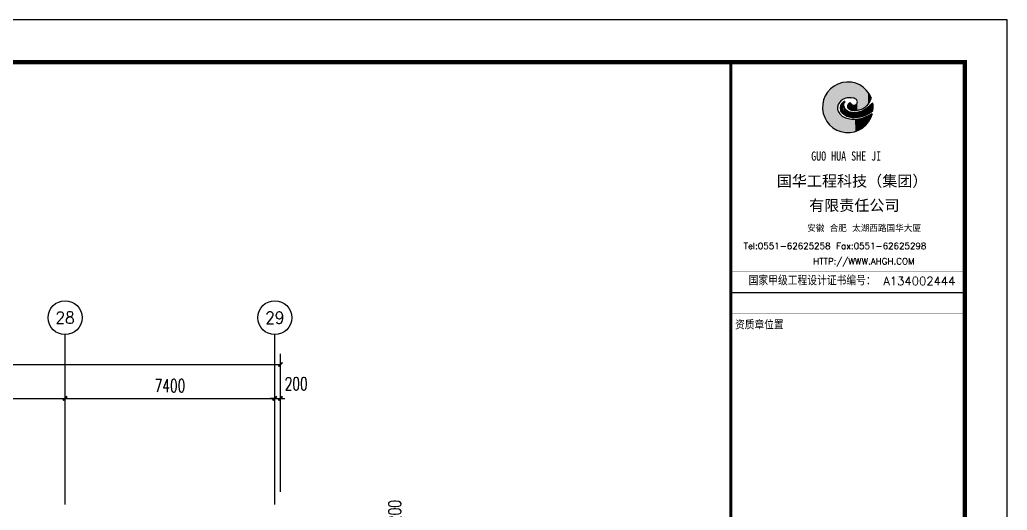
# Model space of a CAD drawing. Extents: x -409572 to -157272, y 600795 to 878326.
# Drawn here: x -192119 to -157272, y 768839 to 786159 of the extents above; entities that cross this region are included whole.
import ezdxf
from ezdxf.enums import TextEntityAlignment as Align

# ---------------------------------------------------------------- set-up
doc = ezdxf.new("R2010")
doc.units = 0
doc.header["$LTSCALE"] = 1000
doc.header["$MEASUREMENT"] = 0
doc.layers.get('0').update_dxf_attribs({"linetype": 'CONTINUOUS'})
doc.layers.get('DEFPOINTS').update_dxf_attribs({"linetype": 'CONTINUOUS'})
for name, color, linetype in [('AXIS', 3, 'CONTINUOUS'), ('AXIS_TEXT', 7, 'CONTINUOUS'), ('PP-PM-TK', 7, 'CONTINUOUS'), ('PUB_TEXT', 7, 'CONTINUOUS'), ('PUB_TITLE', 4, 'CONTINUOUS')]:
    doc.layers.add(name, color=color, linetype=linetype)
doc.styles.add('-黑体', font='simhei.ttf', dxfattribs={"width": 0.8})
doc.styles.add('_TCH_AXIS', font='COMPLEX', dxfattribs={"bigfont": 'GBCBIG'})
doc.styles.add('COMPLEX', font='COMPLEX')
doc.styles.add('DIM_FONT', font='SIMPLEX.shx', dxfattribs={"width": 0.7})
doc.styles.add('STYLE1', font='simhei.ttf', dxfattribs={"width": 0.8})
doc.styles.add('TQ', font='txt.shx', dxfattribs={"width": 0.8, "bigfont": 'hztxt.shx'})
doc.dimstyles.new('DIMN150', dxfattribs={"dimscale": 1.5, "dimtxt": 300, "dimasz": 100, "dimexe": 250, "dimexo": 300, "dimgap": 150, "dimtad": 1, "dimdec": 0, "dimzin": 0, "dimtxsty": 'DIM_FONT', "dimblk": 'ARCHTICK', "dimcen": 0.09, "dimclrt": 7, "dimazin": 3, "dimtfac": 1, "dimtdec": 0, "dimtix": 1, "dimtmove": 0, "dimatfit": 3, "dimtolj": 1, "dimtzin": 0})

# ---------------------------------------------------------------- blocks, each defined once
blk = doc.blocks.new('_ARCHTICK')
at = {"color": 0, "linetype": 'BYBLOCK', "const_width": 0.4}
blk.add_lwpolyline([(-0.5, -0.5), (0.5, 0.5)], dxfattribs=at)
blk = doc.blocks.new('*D74')
at = {"layer": 'AXIS', "color": 0}
for p, q in [((-181669, 766345), (-177994, 766345)), ((-178369, 766345), (-178369, 766495)), ((-178369, 766145), (-178369, 766345)), ((-181669, 766145), (-177994, 766145)), ((-178369, 766145), (-178369, 765995))]:
    blk.add_line(p, q, dxfattribs=at)
at = {"layer": 'DEFPOINTS', "color": 0}
for p in [(-182119, 766345), (-178369, 766345), (-182119, 766145)]:
    blk.add_point(p, dxfattribs=at)
at = {"layer": 'AXIS', "color": 0, "xscale": 150, "yscale": 150, "zscale": 150}
for p, rotation in [((-178369, 766345), 270), ((-178369, 766145), 90)]:
    blk.add_blockref('_ARCHTICK', p, dxfattribs=dict(at, rotation=rotation))
at = {"layer": 'AXIS', "color": 7, "insert": (-178886, 766900), "char_height": 450, "attachment_point": 5, "rotation": 90, "style": 'DIM_FONT'}
blk.add_mtext('\\A1;200', dxfattribs=at)
blk = doc.blocks.new('_AXISO')
blk.add_circle((0, 0), 0.5)
at = {"layer": 'AXIS_TEXT', "style": 'COMPLEX', "width": 1.041667}
blk.add_attdef('A', text='', height=0.56, dxfattribs=at).set_placement((-0.25, -0.28), (0.25, -0.28), align=Align.FIT)
blk = doc.blocks.new('*D86')
at = {"layer": 'AXIS', "color": 0}
for p, q in [((-390519, 767595), (-390519, 772470)), ((-182919, 767595), (-182919, 772470)), ((-390519, 772095), (-182919, 772095))]:
    blk.add_line(p, q, dxfattribs=at)
at = {"layer": 'DEFPOINTS', "color": 0}
for p in [(-182919, 772095), (-390519, 767145), (-182919, 767145)]:
    blk.add_point(p, dxfattribs=at)
at = {"layer": 'AXIS', "color": 0, "xscale": 150, "yscale": 150, "zscale": 150, "rotation": 180}
blk.add_blockref('_ARCHTICK', (-390519, 772095), dxfattribs=at)
at = {"layer": 'AXIS', "color": 0, "xscale": 150, "yscale": 150, "zscale": 150}
blk.add_blockref('_ARCHTICK', (-182919, 772095), dxfattribs=at)
at = {"layer": 'AXIS', "color": 7, "insert": (-286719, 772545), "char_height": 450, "attachment_point": 5, "style": 'DIM_FONT'}
blk.add_mtext('\\A1;207600', dxfattribs=at)
blk = doc.blocks.new('*D114')
at = {"layer": 'AXIS', "color": 0}
for p, q in [((-197919, 767595), (-197919, 771270)), ((-190519, 767595), (-190519, 771270)), ((-197919, 770895), (-190519, 770895))]:
    blk.add_line(p, q, dxfattribs=at)
at = {"layer": 'DEFPOINTS', "color": 0}
for p in [(-190519, 770895), (-197919, 767145), (-190519, 767145)]:
    blk.add_point(p, dxfattribs=at)
at = {"layer": 'AXIS', "color": 0, "xscale": 150, "yscale": 150, "zscale": 150, "rotation": 180}
blk.add_blockref('_ARCHTICK', (-197919, 770895), dxfattribs=at)
at = {"layer": 'AXIS', "color": 0, "xscale": 150, "yscale": 150, "zscale": 150}
blk.add_blockref('_ARCHTICK', (-190519, 770895), dxfattribs=at)
at = {"layer": 'AXIS', "color": 7, "insert": (-194219, 771345), "char_height": 450, "attachment_point": 5, "style": 'DIM_FONT'}
blk.add_mtext('\\A1;7400', dxfattribs=at)
blk = doc.blocks.new('*D115')
at = {"layer": 'AXIS', "color": 0}
for p, q in [((-190519, 767595), (-190519, 771270)), ((-183119, 767595), (-183119, 771270)), ((-190519, 770895), (-183119, 770895))]:
    blk.add_line(p, q, dxfattribs=at)
at = {"layer": 'DEFPOINTS', "color": 0}
for p in [(-183119, 770895), (-190519, 767145), (-183119, 767145)]:
    blk.add_point(p, dxfattribs=at)
at = {"layer": 'AXIS', "color": 0, "xscale": 150, "yscale": 150, "zscale": 150, "rotation": 180}
blk.add_blockref('_ARCHTICK', (-190519, 770895), dxfattribs=at)
at = {"layer": 'AXIS', "color": 0, "xscale": 150, "yscale": 150, "zscale": 150}
blk.add_blockref('_ARCHTICK', (-183119, 770895), dxfattribs=at)
at = {"layer": 'AXIS', "color": 7, "insert": (-186819, 771345), "char_height": 450, "attachment_point": 5, "style": 'DIM_FONT'}
blk.add_mtext('\\A1;7400', dxfattribs=at)
blk = doc.blocks.new('*D116')
at = {"layer": 'AXIS', "color": 0}
for p, q in [((-183119, 767595), (-183119, 771270)), ((-182919, 767595), (-182919, 771270)), ((-183119, 770895), (-183269, 770895)), ((-183119, 770895), (-182919, 770895)), ((-182919, 770895), (-182769, 770895))]:
    blk.add_line(p, q, dxfattribs=at)
at = {"layer": 'DEFPOINTS', "color": 0}
for p in [(-182919, 770895), (-183119, 767145), (-182919, 767145)]:
    blk.add_point(p, dxfattribs=at)
at = {"layer": 'AXIS', "color": 0, "xscale": 150, "yscale": 150, "zscale": 150}
blk.add_blockref('_ARCHTICK', (-183119, 770895), dxfattribs=at)
at = {"layer": 'AXIS', "color": 0, "xscale": 150, "yscale": 150, "zscale": 150, "rotation": 180}
blk.add_blockref('_ARCHTICK', (-182919, 770895), dxfattribs=at)
at = {"layer": 'AXIS', "color": 7, "insert": (-182364, 771413), "char_height": 450, "attachment_point": 5, "style": 'DIM_FONT'}
blk.add_mtext('\\A1;200', dxfattribs=at)
blk = doc.blocks.new('*U24')
at = {"layer": 'PP-PM-TK', "color": 1}
for points in [[(-504, 535), (-434, -593), (-434, 589)], [(-434, 589), (-390, -619), (-390, 622)], [(-434, -593), (-434, 589), (-390, -619)], [(-390, 622), (-310, -666), (-310, 662)], [(-390, -619), (-390, 622), (-310, -666)], [(-310, 662), (-302, -669), (-302, 667)], [(-310, -666), (-310, 662), (-302, -669)], [(-302, 667), (-300, 1), (-300, 667)], [(-300, 667), (-299, 9), (-299, 668)], [(-299, 668), (-289, 51), (-289, 673)], [(-289, 673), (-287, 62), (-287, 674)], [(-287, 674), (-274, 89), (-274, 680)], [(-274, 680), (-262, 115), (-262, 686)], [(-262, 686), (-255, 126), (-255, 688)], [(-262, 686), (-262, 115), (-262, 686)], [(-255, 688), (-231, 157), (-231, 695)], [(-231, 695), (-227, 163), (-227, 696)], [(-227, 696), (-222, 168), (-222, 697)], [(-222, 697), (-221, 168), (-221, 697)], [(-221, 697), (-215, 174), (-215, 699)], [(-215, 699), (-211, 177), (-211, 700)], [(-211, 700), (-202, 186), (-202, 703)], [(-202, 703), (-199, 188), (-199, 704)], [(-199, 704), (-185, 201), (-185, 708)], [(-185, 708), (-183, 203), (-183, 708)], [(-183, 708), (-179, 206), (-179, 709)], [(-179, 709), (-176, 208), (-176, 710)], [(-176, 710), (-175, 208), (-175, 710)], [(-175, 710), (-163, 216), (-163, 714)], [(-163, 714), (-142, 228), (-142, 719)], [(-142, 719), (-124, 239), (-124, 724)], [(-124, 724), (-123, 240), (-123, 724)], [(-123, 724), (-122, 240), (-122, 724)], [(-122, 724), (-114, 243), (-114, 725)], [(-114, 725), (-112, 244), (-112, 725)], [(-112, 725), (-112, 244), (-112, 725)], [(-112, 725), (-111, 244), (-111, 725)], [(-111, 725), (-110, 245), (-110, 725)], [(-110, 725), (-105, 247), (-105, 725)], [(-105, 725), (-102, 248), (-102, 726)], [(-102, 726), (-101, 249), (-101, 726)], [(-101, 726), (-95, 251), (-95, 726)], [(-95, 726), (-89, 254), (-89, 727)], [(-89, 727), (-85, 255), (-85, 727)], [(-85, 727), (-83, 256), (-83, 727)], [(-83, 727), (-79, 257), (-79, 727)], [(-79, 727), (-59, 265), (-59, 729)], [(-59, 729), (-54, 267), (-54, 729)], [(-54, 729), (-45, 270), (-45, 730)], [(-45, 730), (-34, 272), (-34, 731)], [(-34, 731), (-28, 273), (-28, 731)], [(-28, 731), (-19, 276), (-19, 732)], [(-19, 732), (-12, 276), (-12, 732)], [(-12, 732), (-10, 277), (-10, 732)], [(-10, 732), (-10, 277), (-10, 732)], [(-10, 732), (-9, 277), (-9, 732)], [(-9, 732), (-4, 277), (-4, 733)], [(-4, 733), (-3, 277), (-3, 733)], [(-3, 733), (2, 278), (2, 733)], [(2, 733), (7, 279), (7, 734)], [(7, 734), (16, 280), (16, 734)], [(16, 280), (16, 734), (18, 279)], [(16, 734), (18, 279), (18, 734)], [(18, 279), (18, 734), (21, 279)], [(21, 279), (21, 734), (28, 279)], [(28, 279), (28, 733), (30, 279)], [(30, 279), (30, 733), (40, 278)], [(40, 278), (40, 732), (44, 278)], [(44, 278), (44, 731), (58, 277)], [(58, 277), (58, 730), (69, 276)], [(69, 276), (69, 728), (70, 276)], [(70, 276), (70, 728), (84, 275)], [(84, 275), (84, 726), (85, 275)], [(85, 275), (85, 726), (108, 274)], [(108, 274), (108, 723), (108, 274)], [(108, 274), (108, 723), (108, 274)], [(108, 274), (108, 723), (109, 274)], [(109, 274), (109, 723), (112, 273)], [(112, 273), (112, 723), (135, 270)], [(135, 270), (135, 720), (147, 269)], [(147, 269), (147, 719), (152, 268)], [(152, 268), (152, 718), (152, 268)], [(152, 268), (152, 718), (159, 268)], [(159, 268), (159, 717), (160, 267)], [(160, 267), (160, 717), (164, 267)], [(164, 267), (164, 716), (171, 265)], [(171, 265), (171, 713), (179, 263)], [(179, 263), (179, 711), (185, 262)], [(185, 262), (185, 709), (191, 261)], [(191, 261), (191, 707), (207, 254)], [(207, 254), (207, 702), (209, 253)], [(209, 253), (209, 701), (217, 250)], [(217, 250), (217, 698), (225, 244)], [(225, 244), (225, 696), (243, 230)], [(243, 230), (243, 690), (246, 228)], [(246, 228), (246, 689), (248, 227)], [(248, 227), (248, 688), (249, 226)], [(249, 226), (249, 688), (255, 216)], [(255, 216), (255, 686), (266, 199)], [(266, 199), (266, 682), (270, 192)], [(270, 192), (270, 681), (276, 155)], [(-689, 245), (-669, -296), (-669, 303)], [(-669, 303), (-627, -384), (-627, 377)], [(-669, -296), (-669, 303), (-627, -384)], [(-627, 377), (-598, -422), (-598, 427)], [(-627, -384), (-627, 377), (-598, -422)], [(-598, 427), (-540, -498), (-540, 493)], [(-598, -422), (-598, 427), (-540, -498)], [(-540, 493), (-504, -531), (-504, 535)], [(-540, -498), (-540, 493), (-504, -531)], [(-504, -531), (-504, 535), (-434, -593)], [(-734, 26), (-725, -117), (-725, 92)], [(-725, 92), (-715, -155), (-715, 168)], [(-725, -117), (-725, 92), (-715, -155)], [(-715, 168), (-689, -255), (-689, 245)], [(-715, -155), (-715, 168), (-689, -255)], [(-689, -255), (-689, 245), (-669, -296)], [(-222, 3), (-221, -43), (-221, 4)], [(-221, 4), (-215, -82), (-215, 32)], [(-221, -43), (-221, 4), (-215, -82)], [(-215, 32), (-211, -92), (-211, 48)], [(-215, -82), (-215, 32), (-211, -92)], [(-211, 48), (-202, -118), (-202, 68)], [(-211, -92), (-211, 48), (-202, -118)], [(-202, 68), (-199, -122), (-199, 73)], [(-202, -118), (-202, 68), (-199, -122)], [(-199, 73), (-185, -143), (-185, 93)], [(-199, -122), (-199, 73), (-185, -143)], [(-185, 93), (-183, -145), (-183, 96)], [(-185, -143), (-185, 93), (-183, -145)], [(-183, 96), (-179, -149), (-179, 100)], [(-183, -145), (-183, 96), (-179, -149)], [(-179, 100), (-176, -152), (-176, 103)], [(-179, -149), (-179, 100), (-176, -152)], [(-176, 103), (-175, -153), (-175, 104)], [(-176, -152), (-176, 103), (-175, -153)], [(-175, 104), (-163, -165), (-163, 116)], [(-175, -153), (-175, 104), (-163, -165)], [(-163, 116), (-142, -181), (-142, 137)], [(-163, -165), (-163, 116), (-142, -181)], [(-142, 137), (-124, -195), (-124, 151)], [(-142, -181), (-142, 137), (-124, -195)], [(-124, 151), (-123, -196), (-123, 152)], [(-124, -195), (-124, 151), (-123, -196)], [(-123, 152), (-122, -196), (-122, 153)], [(-123, -196), (-123, 152), (-122, -196)], [(-122, 153), (-114, -202), (-114, 157)], [(-122, -196), (-122, 153), (-114, -202)], [(-114, 157), (-112, 107), (-112, 158)], [(-114, -202), (-114, 87), (-112, -204)], [(-112, 158), (-111, 117), (-111, 159)], [(-112, 158), (-112, 108), (-112, 158)], [(-112, -204), (-112, 45), (-112, -204)], [(-112, -204), (-112, 42), (-111, -204)], [(-111, 159), (-110, 119), (-110, 159)], [(-111, -204), (-111, 38), (-110, -205)], [(-110, 159), (-105, 131), (-105, 162)], [(-110, -205), (-110, 34), (-105, -208)], [(-105, 162), (-102, 135), (-102, 164)], [(-105, -208), (-105, 12), (-102, -210)], [(-102, 164), (-101, 137), (-101, 165)], [(-101, 165), (-95, 145), (-95, 166)], [(-95, 166), (-89, 151), (-89, 167)], [(-12, 25), (-10, 11), (-10, 47)], [(-10, 47), (-9, 4), (-9, 50)], [(-10, 11), (-10, 47), (-10, 10)], [(-10, 47), (-10, 10), (-10, 47)], [(-10, 10), (-10, 47), (-9, 4)], [(-9, 50), (-4, -7), (-4, 68)], [(-9, 4), (-9, 50), (-4, -7)], [(-4, 68), (-3, -8), (-3, 69)], [(-4, -7), (-4, 68), (-3, -8)], [(-3, 69), (2, -19), (2, 80)], [(-3, -8), (-3, 69), (2, -19)], [(2, 80), (7, -24), (7, 87)], [(2, -19), (2, 80), (7, -24)], [(7, 87), (16, -35), (16, 98)], [(7, -24), (7, 87), (16, -35)], [(16, 98), (18, -37), (18, 100)], [(16, -35), (16, 98), (18, -37)], [(18, 100), (21, -39), (21, 103)], [(18, -37), (18, 100), (21, -39)], [(21, 103), (28, -45), (28, 111)], [(21, -39), (21, 103), (28, -45)], [(28, 111), (30, -46), (30, 113)], [(28, -45), (28, 111), (30, -46)], [(30, 113), (40, -53), (40, 121)], [(30, -46), (30, 113), (40, -53)], [(40, 121), (44, -56), (44, 124)], [(40, -53), (40, 121), (44, -56)], [(44, 124), (58, -63), (58, 135)], [(44, -56), (44, 124), (58, -63)], [(58, -63), (58, 135), (69, -69)], [(69, -69), (69, 126), (70, -69)], [(70, -69), (70, 125), (84, -74)], [(84, -74), (84, 113), (85, -74)], [(85, -74), (85, 112), (108, -81)], [(108, -81), (108, 88), (108, -82)], [(108, -82), (108, 87), (108, -82)], [(108, -82), (108, 87), (109, -82)], [(109, -82), (109, 87), (112, -82)], [(112, -82), (112, 84), (135, -86)], [(135, -86), (135, 66), (147, -88)], [(147, -88), (147, 62), (152, -88)], [(152, -88), (152, 60), (152, -89)], [(152, -89), (152, 60), (159, -89)], [(159, -89), (159, 59), (160, -89)], [(160, -89), (160, 59), (164, -89)], [(164, -89), (164, 59), (171, -89)], [(171, 58), (179, -90), (179, 60)], [(171, -89), (171, 58), (179, -90)], [(179, 60), (185, -90), (185, 61)], [(179, -90), (179, 60), (185, -90)], [(185, 61), (191, -90), (191, 62)], [(191, 62), (207, -89), (207, 65)], [(207, 65), (209, -89), (209, 66)], [(209, 66), (217, -89), (217, 70)], [(217, 70), (225, -89), (225, 75)], [(225, 75), (243, -87), (243, 86)], [(243, 86), (246, -86), (246, 91)], [(246, 91), (248, -86), (248, 93)], [(248, 93), (249, -86), (249, 94)], [(249, 94), (255, -86), (255, 102)], [(255, 102), (266, -84), (266, 117)], [(266, 117), (270, -84), (270, 133)], [(270, 133), (276, -83), (276, 155)], [(569, -14), (588, -190), (588, 2)], [(588, 2), (593, -187), (593, 6)], [(593, 6), (610, -177), (610, 20)], [(610, 20), (616, -173), (616, 25)], [(616, 25), (618, -171), (618, 27)], [(618, 27), (637, -159), (637, 43)], [(637, 43), (643, -155), (643, 48)], [(643, 48), (653, -148), (653, 57)], [(653, 57), (662, -142), (662, 66)], [(662, 66), (664, -140), (664, 68)], [(664, 68), (683, -126), (683, 86)], [(683, 86), (711, -105), (711, 112)], [(711, 112), (724, -95), (724, 124)], [(-302, -669), (-302, -30), (-300, -669)], [(-300, -669), (-300, -43), (-299, -670)], [(-299, -670), (-299, -61), (-289, -673)], [(-289, -673), (-289, -97), (-287, -674)], [(-287, -674), (-287, -102), (-274, -679)], [(-274, -679), (-274, -130), (-262, -683)], [(-262, -683), (-262, -150), (-262, -683)], [(-262, -683), (-262, -150), (-255, -686)], [(-255, -686), (-255, -162), (-231, -694)], [(-231, -694), (-231, -192), (-227, -695)], [(-227, -695), (-227, -195), (-222, -697)], [(-222, -697), (-222, -201), (-221, -697)], [(-221, -697), (-221, -201), (-215, -699)], [(-215, -699), (-215, -207), (-211, -701)], [(-211, -701), (-211, -210), (-202, -704)], [(-202, -704), (-202, -219), (-199, -705)], [(-199, -705), (-199, -222), (-185, -710)], [(-185, -710), (-185, -235), (-183, -711)], [(-183, -711), (-183, -237), (-179, -712)], [(-179, -712), (-179, -241), (-176, -713)], [(-176, -713), (-176, -244), (-175, -713)], [(-175, -713), (-175, -244), (-163, -715)], [(-163, -715), (-163, -252), (-142, -718)], [(-142, -718), (-142, -265), (-124, -721)], [(-124, -721), (-124, -276), (-123, -721)], [(-123, -721), (-123, -277), (-122, -721)], [(-122, -721), (-122, -277), (-114, -722)], [(-114, -722), (-114, -282), (-112, -723)], [(-112, -723), (-112, -284), (-112, -723)], [(-112, -723), (-112, -284), (-111, -723)], [(-111, -723), (-111, -284), (-110, -723)], [(-110, -723), (-110, -285), (-105, -724)], [(-102, -210), (-102, -2), (-101, -212)], [(-101, -212), (-101, -5), (-95, -215)], [(-95, -215), (-95, -17), (-89, -219)], [(-89, -219), (-89, -28), (-85, -222)], [(-85, -222), (-85, -35), (-83, -223)], [(-83, -223), (-83, -39), (-79, -226)], [(-79, -226), (-79, -46), (-59, -239)], [(-59, -239), (-59, -68), (-54, -241)], [(-54, -241), (-54, -73), (-45, -246)], [(-45, -246), (-45, -83), (-34, -252)], [(-34, -252), (-34, -91), (-28, -254)], [(-28, -254), (-28, -95), (-19, -259)], [(-19, -259), (-19, -101), (-12, -263)], [(-12, -263), (-12, -106), (-10, -264)], [(-10, -264), (-10, -108), (-10, -264)], [(-10, -264), (-10, -108), (-9, -264)], [(-9, -264), (-9, -108), (-4, -267)], [(-4, -267), (-4, -111), (-3, -267)], [(-3, -267), (-3, -111), (2, -269)], [(2, -269), (2, -114), (7, -270)], [(7, -270), (7, -116), (16, -273)], [(16, -273), (16, -121), (18, -274)], [(18, -274), (18, -122), (21, -274)], [(21, -274), (21, -123), (28, -277)], [(28, -277), (28, -127), (30, -277)], [(30, -277), (30, -128), (40, -280)], [(40, -280), (40, -131), (44, -281)], [(44, -281), (44, -133), (58, -283)], [(58, -283), (58, -137), (69, -285)], [(69, -285), (69, -141), (70, -285)], [(70, -285), (70, -141), (84, -288)], [(84, -288), (84, -144), (85, -288)], [(85, -288), (85, -144), (108, -289)], [(108, -289), (108, -149), (108, -289)], [(108, -289), (108, -149), (108, -289)], [(108, -289), (108, -149), (109, -289)], [(109, -289), (109, -150), (112, -289)], [(112, -289), (112, -150), (135, -291)], [(135, -291), (135, -153), (147, -291)], [(147, -291), (147, -154), (152, -291)], [(152, -291), (152, -155), (152, -291)], [(152, -291), (152, -155), (159, -292)], [(159, -292), (159, -155), (160, -292)], [(160, -292), (160, -156), (164, -292)], [(164, -292), (164, -156), (171, -292)], [(171, -292), (171, -156), (179, -293)], [(207, -156), (209, -291), (209, -156)], [(209, -156), (217, -291), (217, -155)], [(217, -155), (225, -290), (225, -155)], [(225, -155), (243, -289), (243, -153)], [(243, -153), (246, -289), (246, -153)], [(246, -153), (248, -289), (248, -153)], [(248, -153), (249, -289), (249, -153)], [(249, -153), (255, -289), (255, -152)], [(255, -152), (266, -288), (266, -150)], [(266, -150), (270, -288), (270, -150)], [(270, -150), (276, -288), (276, -149)], [(276, -149), (283, -287), (283, -147)], [(283, -147), (296, -287), (296, -145)], [(296, -145), (302, -286), (302, -144)], [(302, -144), (307, -286), (307, -143)], [(307, -143), (311, -285), (311, -142)], [(311, -142), (341, -281), (341, -133)], [(341, -133), (369, -276), (369, -125)], [(369, -125), (375, -275), (375, -123)], [(375, -123), (377, -275), (377, -123)], [(377, -123), (383, -273), (383, -121)], [(383, -121), (397, -269), (397, -115)], [(397, -115), (421, -264), (421, -104)], [(421, -104), (431, -261), (431, -100)], [(431, -100), (444, -256), (444, -94)], [(444, -94), (450, -254), (450, -91)], [(450, -91), (460, -250), (460, -87)], [(460, -87), (483, -242), (483, -74)], [(483, -74), (492, -239), (492, -68)], [(483, -288), (492, -546), (492, -285)], [(492, -68), (509, -231), (509, -58)], [(492, -68), (492, -239), (492, -68)], [(492, -284), (509, -527), (509, -278)], [(492, -285), (492, -545), (492, -284)], [(509, -58), (512, -229), (512, -56)], [(509, -278), (512, -524), (512, -277)], [(512, -56), (513, -229), (513, -55)], [(512, -277), (513, -522), (513, -276)], [(513, -55), (530, -221), (530, -43)], [(513, -276), (530, -504), (530, -269)], [(530, -43), (542, -215), (542, -35)], [(530, -269), (542, -491), (542, -263)], [(542, -35), (552, -210), (552, -28)], [(542, -263), (552, -480), (552, -258)], [(552, -28), (555, -209), (555, -25)], [(552, -258), (555, -476), (555, -257)], [(555, -25), (569, -201), (569, -14)], [(555, -257), (569, -461), (569, -251)], [(569, -251), (588, -440), (588, -242)], [(588, -242), (593, -432), (593, -239)], [(593, -239), (610, -405), (610, -232)], [(610, -232), (616, -395), (616, -229)], [(616, -229), (618, -391), (618, -228)], [(618, -228), (637, -360), (637, -219)], [(637, -219), (643, -350), (643, -217)], [(643, -217), (653, -334), (653, -212)], [(653, -212), (662, -318), (662, -207)], [(662, -207), (664, -312), (664, -206)], [(664, -206), (683, -260), (683, -197)], [(683, -260), (683, -197), (711, -183)], [(-105, -724), (-105, -287), (-102, -724)], [(-102, -724), (-102, -288), (-101, -724)], [(-101, -724), (-101, -289), (-95, -725)], [(-95, -725), (-95, -291), (-89, -726)], [(-89, -726), (-89, -294), (-85, -727)], [(-85, -727), (-85, -295), (-83, -727)], [(-83, -727), (-83, -296), (-79, -727)], [(-79, -727), (-79, -298), (-59, -730)], [(-59, -730), (-59, -306), (-54, -731)], [(-54, -731), (-54, -308), (-45, -732)], [(-45, -732), (-45, -312), (-34, -734)], [(152, -344), (152, -716), (152, -344)], [(152, -344), (159, -714), (159, -344)], [(159, -344), (160, -714), (160, -344)], [(160, -344), (164, -713), (164, -344)], [(164, -344), (171, -711), (171, -344)], [(171, -344), (179, -709), (179, -343)], [(179, -343), (185, -707), (185, -343)], [(185, -343), (191, -706), (191, -343)], [(191, -343), (207, -702), (207, -342)], [(207, -342), (209, -701), (209, -342)], [(209, -342), (217, -699), (217, -342)], [(217, -342), (225, -697), (225, -341)], [(225, -341), (243, -693), (243, -340)], [(243, -340), (246, -692), (246, -340)], [(246, -340), (248, -692), (248, -340)], [(248, -340), (249, -691), (249, -340)], [(249, -340), (255, -688), (255, -339)], [(255, -339), (266, -683), (266, -338)], [(266, -338), (270, -681), (270, -338)], [(270, -338), (276, -678), (276, -337)], [(276, -337), (283, -675), (283, -337)], [(283, -337), (296, -669), (296, -335)], [(296, -335), (302, -666), (302, -335)], [(302, -335), (307, -664), (307, -334)], [(307, -334), (311, -662), (311, -334)], [(311, -334), (341, -648), (341, -328)], [(341, -328), (369, -634), (369, -323)], [(369, -323), (375, -631), (375, -322)], [(375, -322), (377, -631), (377, -322)], [(377, -322), (383, -626), (383, -320)], [(383, -320), (397, -616), (397, -316)], [(397, -316), (421, -598), (421, -309)], [(421, -309), (431, -591), (431, -307)], [(431, -307), (444, -581), (444, -303)], [(444, -303), (450, -576), (450, -300)], [(450, -300), (460, -569), (460, -297)], [(460, -297), (483, -552), (483, -288)]]:
    blk.add_solid(points, dxfattribs=at)
at = {"layer": 'PP-PM-TK', "color": 1, "extrusion": (0, 0, -1)}
for points in [[(302, -30), (302, 667), (300, 1)], [(300, 1), (300, 667), (299, 9)], [(299, 9), (299, 668), (289, 51)], [(289, 51), (289, 673), (287, 62)], [(287, 62), (287, 674), (274, 89)], [(274, 89), (274, 680), (262, 115)], [(262, 115), (262, 686), (262, 115)], [(262, 115), (262, 686), (255, 126)], [(255, 126), (255, 688), (231, 157)], [(231, 157), (231, 695), (227, 163)], [(227, 163), (227, 696), (222, 168)], [(222, 168), (222, 697), (221, 168)], [(221, 168), (221, 697), (215, 174)], [(215, 174), (215, 699), (211, 177)], [(211, 177), (211, 700), (202, 186)], [(202, 186), (202, 703), (199, 188)], [(199, 188), (199, 704), (185, 201)], [(185, 201), (185, 708), (183, 203)], [(183, 203), (183, 708), (179, 206)], [(179, 206), (179, 709), (176, 208)], [(176, 208), (176, 710), (175, 208)], [(175, 208), (175, 710), (163, 216)], [(163, 216), (163, 714), (142, 228)], [(142, 228), (142, 719), (124, 239)], [(124, 239), (124, 724), (123, 240)], [(123, 240), (123, 724), (122, 240)], [(122, 240), (122, 724), (114, 243)], [(114, 243), (114, 725), (112, 244)], [(112, 244), (112, 725), (112, 244)], [(112, 244), (112, 725), (111, 244)], [(111, 244), (111, 725), (110, 245)], [(110, 245), (110, 725), (105, 247)], [(105, 247), (105, 725), (102, 248)], [(102, 248), (102, 726), (101, 249)], [(101, 249), (101, 726), (95, 251)], [(95, 251), (95, 726), (89, 254)], [(89, 254), (89, 727), (85, 255)], [(85, 255), (85, 727), (83, 256)], [(83, 256), (83, 727), (79, 257)], [(79, 257), (79, 727), (59, 265)], [(59, 265), (59, 729), (54, 267)], [(54, 267), (54, 729), (45, 270)], [(45, 270), (45, 730), (34, 272)], [(34, 272), (34, 731), (28, 273)], [(28, 273), (28, 731), (19, 276)], [(19, 276), (19, 732), (12, 276)], [(12, 276), (12, 732), (10, 277)], [(10, 277), (10, 732), (10, 277)], [(10, 277), (10, 732), (9, 277)], [(9, 277), (9, 732), (4, 277)], [(4, 277), (4, 733), (3, 277)], [(3, 277), (3, 733), (-2, 278)], [(-2, 278), (-2, 733), (-7, 279)], [(-7, 279), (-7, 734), (-16, 280)], [(-18, 734), (-21, 279), (-21, 734)], [(-21, 734), (-28, 279), (-28, 733)], [(-28, 733), (-30, 279), (-30, 733)], [(-30, 733), (-40, 278), (-40, 732)], [(-40, 732), (-44, 278), (-44, 731)], [(-44, 731), (-58, 277), (-58, 730)], [(-58, 730), (-69, 276), (-69, 728)], [(-69, 728), (-70, 276), (-70, 728)], [(-70, 728), (-84, 275), (-84, 726)], [(-84, 726), (-85, 275), (-85, 726)], [(-85, 726), (-108, 274), (-108, 723)], [(-108, 723), (-108, 274), (-108, 723)], [(-108, 723), (-108, 274), (-108, 723)], [(-108, 723), (-109, 274), (-109, 723)], [(-109, 723), (-112, 273), (-112, 723)], [(-112, 723), (-135, 270), (-135, 720)], [(-135, 720), (-147, 269), (-147, 719)], [(-147, 719), (-152, 268), (-152, 718)], [(-152, 718), (-152, 268), (-152, 718)], [(-152, 718), (-159, 268), (-159, 717)], [(-159, 717), (-160, 267), (-160, 717)], [(-160, 717), (-164, 267), (-164, 716)], [(-164, 716), (-171, 265), (-171, 713)], [(-171, 713), (-179, 263), (-179, 711)], [(-179, 711), (-185, 262), (-185, 709)], [(-185, 709), (-191, 261), (-191, 707)], [(-191, 707), (-207, 254), (-207, 702)], [(-207, 702), (-209, 253), (-209, 701)], [(-209, 701), (-217, 250), (-217, 698)], [(-217, 698), (-225, 244), (-225, 696)], [(-225, 696), (-243, 230), (-243, 690)], [(-243, 690), (-246, 228), (-246, 689)], [(-246, 689), (-248, 227), (-248, 688)], [(-248, 688), (-249, 226), (-249, 688)], [(-249, 688), (-255, 216), (-255, 686)], [(-255, 686), (-266, 199), (-266, 682)], [(-266, 682), (-270, 192), (-270, 681)], [(-270, 681), (-276, 155), (-276, 679)], [(-276, -83), (-276, 679), (-283, -83)], [(-276, 679), (-283, -83), (-283, 677)], [(-283, -83), (-283, 677), (-296, -80)], [(-283, 677), (-296, -80), (-296, 672)], [(-296, -80), (-296, 672), (-302, -79)], [(-296, 672), (-302, -79), (-302, 669)], [(-302, -79), (-302, 669), (-307, -78)], [(-302, 669), (-307, -78), (-307, 666)], [(-307, -78), (-307, 666), (-311, -77)], [(-307, 666), (-311, -77), (-311, 664)], [(-311, -77), (-311, 664), (-341, -71)], [(-311, 664), (-341, -71), (-341, 647)], [(-341, -71), (-341, 647), (-369, -62)], [(-341, 647), (-369, -62), (-369, 631)], [(-369, -62), (-369, 631), (-375, -61)], [(-369, 631), (-375, -61), (-375, 628)], [(-375, -61), (-375, 628), (-377, -60)], [(-375, 628), (-377, -60), (-377, 627)], [(-377, -60), (-377, 627), (-383, -58)], [(-377, 627), (-383, -58), (-383, 623)], [(-383, -58), (-383, 623), (-397, -54)], [(-383, 623), (-397, -54), (-397, 616)], [(-397, -54), (-397, 616), (-421, -43)], [(-397, 616), (-421, -43), (-421, 602)], [(-421, -43), (-421, 602), (-431, -38)], [(-421, 602), (-431, -38), (-431, 594)], [(-431, -38), (-431, 594), (-444, -32)], [(-431, 594), (-444, -32), (-444, 582)], [(-444, -32), (-444, 582), (-450, -29)], [(-444, 582), (-450, -29), (-450, 577)], [(-450, -29), (-450, 577), (-460, -23)], [(-450, 577), (-460, -23), (-460, 568)], [(-460, -23), (-460, 568), (-483, -10)], [(-460, 568), (-483, -10), (-483, 549)], [(-483, -10), (-483, 549), (-492, -3)], [(-483, 549), (-492, -3), (-492, 541)], [(-492, -3), (-492, 541), (-492, -3)], [(-492, 541), (-492, -3), (-492, 541)], [(-492, -3), (-492, 541), (-509, 10)], [(-492, 541), (-509, 10), (-509, 527)], [(-509, 10), (-509, 527), (-512, 12)], [(-509, 527), (-512, 12), (-512, 524)], [(-512, 12), (-512, 524), (-513, 13)], [(-512, 524), (-513, 13), (-513, 523)], [(-513, 13), (-513, 523), (-530, 27)], [(-513, 523), (-530, 27), (-530, 509)], [(-530, 27), (-530, 509), (-542, 38)], [(-530, 509), (-542, 38), (-542, 493)], [(-542, 38), (-542, 493), (-552, 48)], [(-542, 493), (-552, 48), (-552, 481)], [(-552, 48), (-552, 481), (-555, 52)], [(-552, 481), (-555, 52), (-555, 476)], [(-555, 52), (-555, 476), (-569, 65)], [(-555, 476), (-569, 65), (-569, 460)], [(-569, 65), (-569, 460), (-588, 89)], [(-569, 460), (-588, 89), (-588, 435)], [(-588, 89), (-588, 435), (-593, 95)], [(-588, 435), (-593, 95), (-593, 429)], [(-593, 95), (-593, 429), (-610, 118)], [(-593, 429), (-610, 118), (-610, 408)], [(-610, 118), (-610, 408), (-616, 126)], [(-610, 408), (-616, 126), (-616, 400)], [(-616, 126), (-616, 400), (-618, 131)], [(-616, 400), (-618, 131), (-618, 397)], [(-618, 131), (-618, 397), (-637, 164)], [(-618, 397), (-637, 164), (-637, 361)], [(-637, 164), (-637, 361), (-643, 175)], [(-637, 361), (-643, 175), (-643, 349)], [(-643, 175), (-643, 349), (-653, 192)], [(-643, 349), (-653, 192), (-653, 330)], [(-653, 192), (-653, 330), (-662, 217)], [(-653, 330), (-662, 217), (-662, 311)], [(-662, 217), (-662, 311), (-664, 222)], [(-662, 311), (-664, 222), (-664, 307)], [(-664, 222), (-664, 307), (-683, 270)], [(114, 87), (114, 157), (112, 107)], [(114, 87), (112, -204), (112, 45)], [(112, 107), (112, 158), (112, 108)], [(112, 108), (112, 158), (111, 117)], [(112, 45), (112, -204), (112, 42)], [(112, 42), (111, -204), (111, 38)], [(111, 117), (111, 159), (110, 119)], [(111, 38), (110, -205), (110, 34)], [(110, 119), (110, 159), (105, 131)], [(110, 34), (105, -208), (105, 12)], [(105, 131), (105, 162), (102, 135)], [(105, 12), (102, -210), (102, -2)], [(102, 135), (102, 164), (101, 137)], [(101, 137), (101, 165), (95, 145)], [(95, 145), (95, 166), (89, 151)], [(89, 151), (89, 167), (85, 154)], [(89, 167), (85, 154), (85, 164)], [(85, 154), (85, 164), (83, 163)], [(-58, 135), (-69, -69), (-69, 126)], [(-69, 126), (-70, -69), (-70, 125)], [(-70, 125), (-84, -74), (-84, 113)], [(-84, 113), (-85, -74), (-85, 112)], [(-85, 112), (-108, -81), (-108, 88)], [(-108, 88), (-108, -82), (-108, 87)], [(-108, 87), (-108, -82), (-108, 87)], [(-108, 87), (-109, -82), (-109, 87)], [(-109, 87), (-112, -82), (-112, 84)], [(-112, 84), (-135, -86), (-135, 66)], [(-135, 66), (-147, -88), (-147, 62)], [(-147, 62), (-152, -88), (-152, 60)], [(-152, 60), (-152, -89), (-152, 60)], [(-152, 60), (-159, -89), (-159, 59)], [(-159, 59), (-160, -89), (-160, 59)], [(-160, 59), (-164, -89), (-164, 59)], [(-164, 59), (-171, -89), (-171, 58)], [(-185, -90), (-185, 61), (-191, -90)], [(-191, -90), (-191, 62), (-207, -89)], [(-207, -89), (-207, 65), (-209, -89)], [(-209, -89), (-209, 66), (-217, -89)], [(-217, -89), (-217, 70), (-225, -89)], [(-225, -89), (-225, 75), (-243, -87)], [(-243, -87), (-243, 86), (-246, -86)], [(-246, -86), (-246, 91), (-248, -86)], [(-248, -86), (-248, 93), (-249, -86)], [(-249, -86), (-249, 94), (-255, -86)], [(-255, -86), (-255, 102), (-266, -84)], [(-266, -84), (-266, 117), (-270, -84)], [(-270, -84), (-270, 133), (-276, -83)], [(-588, -190), (-588, 2), (-593, -187)], [(-593, -187), (-593, 6), (-610, -177)], [(-610, -177), (-610, 20), (-616, -173)], [(-616, -173), (-616, 25), (-618, -171)], [(-618, -171), (-618, 27), (-637, -159)], [(-637, -159), (-637, 43), (-643, -155)], [(-643, -155), (-643, 48), (-653, -148)], [(-653, -148), (-653, 57), (-662, -142)], [(-662, -142), (-662, 66), (-664, -140)], [(-664, -140), (-664, 68), (-683, -126)], [(-683, -126), (-683, 86), (-711, -105)], [(-711, -105), (-711, 112), (-724, -95)], [(-724, -95), (-724, 124), (-729, -91)], [(-724, 124), (-729, -91), (-729, 74)], [(-729, -91), (-729, 74), (-734, 17)], [(302, -30), (300, -669), (300, -43)], [(300, -43), (299, -670), (299, -61)], [(299, -61), (289, -673), (289, -97)], [(289, -97), (287, -674), (287, -102)], [(287, -102), (274, -679), (274, -130)], [(274, -130), (262, -683), (262, -150)], [(262, -150), (262, -683), (262, -150)], [(262, -150), (255, -686), (255, -162)], [(255, -162), (231, -694), (231, -192)], [(231, -192), (227, -695), (227, -195)], [(227, -195), (222, -697), (222, -201)], [(222, -201), (221, -697), (221, -201)], [(221, -201), (215, -699), (215, -207)], [(215, -207), (211, -701), (211, -210)], [(211, -210), (202, -704), (202, -219)], [(202, -219), (199, -705), (199, -222)], [(199, -222), (185, -710), (185, -235)], [(185, -235), (183, -711), (183, -237)], [(183, -237), (179, -712), (179, -241)], [(179, -241), (176, -713), (176, -244)], [(176, -244), (175, -713), (175, -244)], [(175, -244), (163, -715), (163, -252)], [(163, -252), (142, -718), (142, -265)], [(142, -265), (124, -721), (124, -276)], [(124, -276), (123, -721), (123, -277)], [(123, -277), (122, -721), (122, -277)], [(122, -277), (114, -722), (114, -282)], [(114, -282), (112, -723), (112, -284)], [(112, -284), (112, -723), (112, -284)], [(112, -284), (111, -723), (111, -284)], [(111, -284), (110, -723), (110, -285)], [(110, -285), (105, -724), (105, -287)], [(102, -2), (101, -212), (101, -5)], [(101, -5), (95, -215), (95, -17)], [(95, -17), (89, -219), (89, -28)], [(89, -28), (85, -222), (85, -35)], [(85, -35), (83, -223), (83, -39)], [(83, -39), (79, -226), (79, -46)], [(79, -46), (59, -239), (59, -68)], [(59, -68), (54, -241), (54, -73)], [(54, -73), (45, -246), (45, -83)], [(45, -83), (34, -252), (34, -91)], [(34, -91), (28, -254), (28, -95)], [(28, -95), (19, -259), (19, -101)], [(19, -101), (12, -263), (12, -106)], [(12, -106), (10, -264), (10, -108)], [(10, -108), (10, -264), (10, -108)], [(10, -108), (9, -264), (9, -108)], [(9, -108), (4, -267), (4, -111)], [(4, -111), (3, -267), (3, -111)], [(3, -111), (-2, -269), (-2, -114)], [(-2, -114), (-7, -270), (-7, -116)], [(-7, -116), (-16, -273), (-16, -121)], [(-16, -121), (-18, -274), (-18, -122)], [(-18, -122), (-21, -274), (-21, -123)], [(-21, -123), (-28, -277), (-28, -127)], [(-28, -127), (-30, -277), (-30, -128)], [(-30, -128), (-40, -280), (-40, -131)], [(-40, -131), (-44, -281), (-44, -133)], [(-44, -133), (-58, -283), (-58, -137)], [(-58, -137), (-69, -285), (-69, -141)], [(-69, -141), (-70, -285), (-70, -141)], [(-70, -141), (-84, -288), (-84, -144)], [(-84, -144), (-85, -288), (-85, -144)], [(-85, -144), (-108, -289), (-108, -149)], [(-108, -149), (-108, -289), (-108, -149)], [(-108, -149), (-108, -289), (-108, -149)], [(-108, -149), (-109, -289), (-109, -150)], [(-109, -150), (-112, -289), (-112, -150)], [(-112, -150), (-135, -291), (-135, -153)], [(-135, -153), (-147, -291), (-147, -154)], [(-147, -154), (-152, -291), (-152, -155)], [(-152, -155), (-152, -291), (-152, -155)], [(-152, -155), (-159, -292), (-159, -155)], [(-159, -155), (-160, -292), (-160, -156)], [(-160, -156), (-164, -292), (-164, -156)], [(-164, -156), (-171, -292), (-171, -156)], [(-171, -156), (-179, -293), (-179, -156)], [(-179, -293), (-179, -156), (-185, -292)], [(-179, -156), (-185, -292), (-185, -156)], [(-185, -292), (-185, -156), (-191, -292)], [(-185, -156), (-191, -292), (-191, -156)], [(-191, -292), (-191, -156), (-207, -291)], [(-191, -156), (-207, -291), (-207, -156)], [(-207, -291), (-207, -156), (-209, -291)], [(-209, -291), (-209, -156), (-217, -291)], [(-217, -291), (-217, -155), (-225, -290)], [(-225, -290), (-225, -155), (-243, -289)], [(-243, -289), (-243, -153), (-246, -289)], [(-246, -289), (-246, -153), (-248, -289)], [(-248, -289), (-248, -153), (-249, -289)], [(-249, -289), (-249, -153), (-255, -289)], [(-255, -289), (-255, -152), (-266, -288)], [(-266, -288), (-266, -150), (-270, -288)], [(-270, -288), (-270, -150), (-276, -288)], [(-276, -288), (-276, -149), (-283, -287)], [(-283, -287), (-283, -147), (-296, -287)], [(-296, -287), (-296, -145), (-302, -286)], [(-302, -286), (-302, -144), (-307, -286)], [(-307, -286), (-307, -143), (-311, -285)], [(-311, -285), (-311, -142), (-341, -281)], [(-341, -281), (-341, -133), (-369, -276)], [(-369, -276), (-369, -125), (-375, -275)], [(-375, -275), (-375, -123), (-377, -275)], [(-377, -275), (-377, -123), (-383, -273)], [(-383, -273), (-383, -121), (-397, -269)], [(-397, -269), (-397, -115), (-421, -264)], [(-421, -264), (-421, -104), (-431, -261)], [(-431, -261), (-431, -100), (-444, -256)], [(-444, -256), (-444, -94), (-450, -254)], [(-450, -254), (-450, -91), (-460, -250)], [(-460, -250), (-460, -87), (-483, -242)], [(-483, -242), (-483, -74), (-492, -239)], [(-492, -239), (-492, -68), (-492, -239)], [(-492, -239), (-492, -68), (-509, -231)], [(-492, -545), (-492, -284), (-509, -527)], [(-492, -546), (-492, -285), (-492, -545)], [(-509, -231), (-509, -58), (-512, -229)], [(-509, -527), (-509, -278), (-512, -524)], [(-512, -229), (-512, -56), (-513, -229)], [(-512, -524), (-512, -277), (-513, -522)], [(-513, -229), (-513, -55), (-530, -221)], [(-513, -522), (-513, -276), (-530, -504)], [(-530, -221), (-530, -43), (-542, -215)], [(-530, -504), (-530, -269), (-542, -491)], [(-542, -215), (-542, -35), (-552, -210)], [(-542, -491), (-542, -263), (-552, -480)], [(-552, -210), (-552, -28), (-555, -209)], [(-552, -480), (-552, -258), (-555, -476)], [(-555, -209), (-555, -25), (-569, -201)], [(-555, -476), (-555, -257), (-569, -461)], [(-569, -201), (-569, -14), (-588, -190)], [(-569, -461), (-569, -251), (-588, -440)], [(-588, -440), (-588, -242), (-593, -432)], [(-593, -432), (-593, -239), (-610, -405)], [(-610, -405), (-610, -232), (-616, -395)], [(-616, -395), (-616, -229), (-618, -391)], [(-618, -391), (-618, -228), (-637, -360)], [(-637, -360), (-637, -219), (-643, -350)], [(-643, -350), (-643, -217), (-653, -334)], [(-653, -334), (-653, -212), (-662, -318)], [(-662, -318), (-662, -207), (-664, -312)], [(-664, -312), (-664, -206), (-683, -260)], [(105, -287), (102, -724), (102, -288)], [(102, -288), (101, -724), (101, -289)], [(101, -289), (95, -725), (95, -291)], [(95, -291), (89, -726), (89, -294)], [(89, -294), (85, -727), (85, -295)], [(85, -295), (83, -727), (83, -296)], [(83, -296), (79, -727), (79, -298)], [(79, -298), (59, -730), (59, -306)], [(59, -306), (54, -731), (54, -308)], [(54, -308), (45, -732), (45, -312)], [(45, -312), (34, -734), (34, -316)], [(34, -734), (34, -316), (28, -734)], [(34, -316), (28, -734), (28, -319)], [(28, -734), (28, -319), (19, -733)], [(28, -319), (19, -733), (19, -321)], [(19, -733), (19, -321), (12, -733)], [(19, -321), (12, -733), (12, -322)], [(12, -733), (12, -322), (10, -733)], [(12, -322), (10, -733), (10, -323)], [(10, -733), (10, -323), (10, -733)], [(10, -323), (10, -733), (10, -323)], [(10, -733), (10, -323), (9, -733)], [(10, -323), (9, -733), (9, -323)], [(9, -733), (9, -323), (4, -732)], [(9, -323), (4, -732), (4, -324)], [(4, -732), (4, -324), (3, -732)], [(4, -324), (3, -732), (3, -324)], [(3, -732), (3, -324), (-2, -732)], [(3, -324), (-2, -732), (-2, -326)], [(-2, -732), (-2, -326), (-7, -732)], [(-2, -326), (-7, -732), (-7, -327)], [(-7, -732), (-7, -327), (-16, -731)], [(-7, -327), (-16, -731), (-16, -329)], [(-16, -731), (-16, -329), (-18, -731)], [(-16, -329), (-18, -731), (-18, -329)], [(-18, -731), (-18, -329), (-21, -731)], [(-18, -329), (-21, -731), (-21, -330)], [(-21, -731), (-21, -330), (-28, -731)], [(-21, -330), (-28, -731), (-28, -332)], [(-28, -731), (-28, -332), (-30, -731)], [(-28, -332), (-30, -731), (-30, -332)], [(-30, -731), (-30, -332), (-40, -730)], [(-30, -332), (-40, -730), (-40, -334)], [(-40, -730), (-40, -334), (-44, -730)], [(-40, -334), (-44, -730), (-44, -335)], [(-44, -730), (-44, -335), (-58, -729)], [(-44, -335), (-58, -729), (-58, -338)], [(-58, -729), (-58, -338), (-69, -729)], [(-58, -338), (-69, -729), (-69, -339)], [(-69, -729), (-69, -339), (-70, -729)], [(-69, -339), (-70, -729), (-70, -339)], [(-70, -729), (-70, -339), (-84, -728)], [(-70, -339), (-84, -728), (-84, -340)], [(-84, -728), (-84, -340), (-85, -728)], [(-84, -340), (-85, -728), (-85, -340)], [(-85, -728), (-85, -340), (-108, -727)], [(-85, -340), (-108, -727), (-108, -342)], [(-108, -727), (-108, -342), (-108, -727)], [(-108, -342), (-108, -727), (-108, -342)], [(-108, -727), (-108, -342), (-108, -727)], [(-108, -342), (-108, -727), (-108, -342)], [(-108, -727), (-108, -342), (-109, -727)], [(-108, -342), (-109, -727), (-109, -342)], [(-109, -727), (-109, -342), (-112, -726)], [(-109, -342), (-112, -726), (-112, -342)], [(-112, -726), (-112, -342), (-135, -720)], [(-112, -342), (-135, -720), (-135, -343)], [(-135, -720), (-135, -343), (-147, -717)], [(-135, -343), (-147, -717), (-147, -344)], [(-147, -717), (-147, -344), (-152, -716)], [(-147, -344), (-152, -716), (-152, -344)], [(-152, -716), (-152, -344), (-152, -716)], [(-152, -716), (-152, -344), (-159, -714)], [(-159, -714), (-159, -344), (-160, -714)], [(-160, -714), (-160, -344), (-164, -713)], [(-164, -713), (-164, -344), (-171, -711)], [(-171, -711), (-171, -344), (-179, -709)], [(-179, -709), (-179, -343), (-185, -707)], [(-185, -707), (-185, -343), (-191, -706)], [(-191, -706), (-191, -343), (-207, -702)], [(-207, -702), (-207, -342), (-209, -701)], [(-209, -701), (-209, -342), (-217, -699)], [(-217, -699), (-217, -342), (-225, -697)], [(-225, -697), (-225, -341), (-243, -693)], [(-243, -693), (-243, -340), (-246, -692)], [(-246, -692), (-246, -340), (-248, -692)], [(-248, -692), (-248, -340), (-249, -691)], [(-249, -691), (-249, -340), (-255, -688)], [(-255, -688), (-255, -339), (-266, -683)], [(-266, -683), (-266, -338), (-270, -681)], [(-270, -681), (-270, -338), (-276, -678)], [(-276, -678), (-276, -337), (-283, -675)], [(-283, -675), (-283, -337), (-296, -669)], [(-296, -669), (-296, -335), (-302, -666)], [(-302, -666), (-302, -335), (-307, -664)], [(-307, -664), (-307, -334), (-311, -662)], [(-311, -662), (-311, -334), (-341, -648)], [(-341, -648), (-341, -328), (-369, -634)], [(-369, -634), (-369, -323), (-375, -631)], [(-375, -631), (-375, -322), (-377, -631)], [(-377, -631), (-377, -322), (-383, -626)], [(-383, -626), (-383, -320), (-397, -616)], [(-397, -616), (-397, -316), (-421, -598)], [(-421, -598), (-421, -309), (-431, -591)], [(-431, -591), (-431, -307), (-444, -581)], [(-444, -581), (-444, -303), (-450, -576)], [(-450, -576), (-450, -300), (-460, -569)], [(-460, -569), (-460, -297), (-483, -552)], [(-483, -552), (-483, -288), (-492, -546)]]:
    blk.add_solid(points, dxfattribs=at)
blk = doc.blocks.new('70406170226736')
at = {"layer": 'PP-PM-TK', "color": 1}
for points in [[(58, 135), (84, 113), (108, 87), (121, 75), (135, 66), (152, 60), (171, 58), (190, 60), (209, 66), (227, 74), (243, 86), (256, 101), (266, 117), (273, 135), (276, 155), (275, 174), (270, 192), (261, 210), (249, 226), (234, 239), (217, 250), (191, 261), (164, 267), (108, 274), (62, 278), (16, 280), (-19, 276), (-54, 267), (-89, 255), (-122, 240), (-151, 224), (-179, 206), (-204, 186), (-227, 163), (-246, 140), (-262, 115), (-276, 89), (-287, 62), (-295, 32), (-300, 1), (-302, -30), (-299, -61), (-289, -97), (-274, -130), (-255, -162), (-231, -192), (-204, -219), (-175, -244), (-144, -266), (-110, -285), (-70, -304), (-28, -319), (14, -330), (58, -338), (105, -343), (152, -344), (246, -340), (311, -334), (375, -322), (444, -303), (512, -277), (637, -219), (711, -183)], [(724, 124), (643, 48), (600, 10), (555, -25), (509, -58), (460, -87), (422, -105), (383, -121), (343, -134), (302, -144), (255, -152), (207, -156), (159, -155), (112, -150), (69, -141), (28, -127), (-10, -108), (-45, -83), (-63, -65), (-79, -46), (-92, -24), (-102, -2), (-109, 20), (-112, 42), (-114, 87), (-114, 102), (-111, 117), (-105, 131), (-95, 145), (-85, 154), (-82, 159), (-83, 163), (-89, 167), (-95, 167), (-101, 165), (-123, 152), (-142, 137), (-163, 118), (-183, 96), (-199, 73), (-211, 48), (-218, 26), (-222, 3), (-223, -20), (-221, -43), (-215, -82), (-209, -101), (-202, -118), (-185, -143), (-163, -165), (-112, -204), (-59, -239), (-32, -254), (-3, -267), (40, -280), (85, -288), (132, -292), (179, -293), (243, -291), (307, -286), (369, -276), (431, -261), (492, -239), (552, -210), (610, -177), (664, -140), (729, -91)], [(58, 135), (30, 113), (17, 101), (7, 87), (-4, 68), (-10, 47), (-12, 25), (-9, 4), (-5, -8), (2, -19), (11, -30), (21, -39), (44, -56), (70, -69), (89, -76), (108, -82), (147, -88), (185, -90), (225, -89), (283, -83), (312, -78), (341, -71), (369, -63), (397, -54), (424, -42), (450, -29), (483, -10), (513, 13), (542, 38), (569, 65), (593, 95), (616, 126), (635, 159), (653, 192), (669, 231), (683, 270)]]:
    blk.add_lwpolyline(points, dxfattribs=at)
for start, end in [(21.5384, 345.5567), (352.8544, 9.7328)]:
    blk.add_arc((0, 0), 735, start, end, dxfattribs=at)
blk.add_blockref('*U24', (0, 0), dxfattribs=at)
blk = doc.blocks.new('JOJ')
at = {"layer": 'AXIS', "color": 8}
for p, q in [((-190518.8, 767145.4), (-190518.8, 773145.4)), ((-183118.8, 767145.4), (-183118.8, 773145.4))]:
    blk.add_line(p, q, dxfattribs=at)
ref = blk.add_blockref('_AXISO', (-190518.8, 773745.4), dxfattribs=dict(at, xscale=1200, yscale=1200, zscale=1200))
ref.add_attrib('A', '28', dxfattribs={"layer": 'AXIS_TEXT', "color": 8, "height": 419.87, "style": '_TCH_AXIS'}).set_placement((-190858.7, 773535.5), (-190178.9, 773535.5), align=Align.FIT)
ref = blk.add_blockref('_AXISO', (-183118.8, 773745.4), dxfattribs=dict(at, xscale=1200, yscale=1200, zscale=1200))
ref.add_attrib('A', '29', dxfattribs={"layer": 'AXIS_TEXT', "color": 8, "height": 428.05, "style": '_TCH_AXIS', "width": 0.970588}).set_placement((-183455.1, 773531.4), (-182782.4, 773531.4), align=Align.FIT)
for p1, p2, distance, picture, middle in [((-390518.8, 767145.4), (-182918.8, 767145.4), 4950, '*D86', (-286718.8, 772545.4)), ((-197918.8, 767145.4), (-190518.8, 767145.4), 3750, '*D114', (-194218.8, 771345.4)), ((-190518.8, 767145.4), (-183118.8, 767145.4), 3750, '*D115', (-186818.8, 771345.4))]:
    dim = blk.add_aligned_dim(p1=p1, p2=p2, distance=distance, dimstyle='DIMN150', dxfattribs=at)
    dim.commit()
    dim.dimension.update_dxf_attribs({"geometry": picture, "text_midpoint": middle})
for base, p1, p2, angle, picture, middle in [((-182918.8, 770895.4), (-183118.8, 767145.4), (-182918.8, 767145.4), 0, '*D116', (-182363.8, 771412.9)), ((-178368.8, 766345.4), (-182118.8, 766145.4), (-182118.8, 766345.4), 90, '*D74', (-178886.3, 766900.4))]:
    dim = blk.add_linear_dim(base=base, p1=p1, p2=p2, angle=angle, dimstyle='DIMN150', dxfattribs=at)
    dim.commit()
    dim.dimension.update_dxf_attribs({"geometry": picture, "text_midpoint": middle, "dimtype": 161})

msp = doc.modelspace()

# ---------------------------------------------------------------- linework, layer by layer
at = {"layer": 'PP-PM-TK', "color": 4}
for points, const_width in [([(-167022, 784659), (-167022, 698559.1)], 105), ([(-167022, 777265.9), (-158772, 777265.9)], 15), ([(-167022, 776519.8), (-158772, 776519.8)], 42), ([(-167022, 775773.6), (-158772, 775773.6)], 15)]:
    msp.add_lwpolyline(points, dxfattribs=dict(at, const_width=const_width))
at = {"layer": 'PUB_TITLE'}
msp.add_lwpolyline([(-409572, 697059), (-157272, 697059), (-157272, 786159), (-409572, 786159)], close=True, dxfattribs=at)
at = {"layer": 'PUB_TITLE', "const_width": 150}
msp.add_lwpolyline([(-405822, 698559), (-158772, 698559), (-158772, 784659), (-405822, 784659)], close=True, dxfattribs=at)

# ---------------------------------------------------------------- block references
at = {"xscale": 1.215000000083819, "yscale": 1.215000000083819, "zscale": 1.215000000083819}
msp.add_blockref('70406170226736', (-162897, 783067.3), dxfattribs=at)
msp.add_blockref('JOJ', (0, 1894))

# ---------------------------------------------------------------- texts
at = {"layer": 'PUB_TEXT', "color": 2, "style": 'STYLE1', "width": 0.8}
msp.add_text('GUO HUA SHE JI', height=324, dxfattribs=at).set_placement((-164190.8, 781183.6))
at = {"layer": 'PUB_TEXT', "color": 2}
for s, height, style, p in [('国华工程科技（集团）', 390, '-黑体', (-165406.5, 780270.6)), ('有限责任公司', 390, '-黑体', (-164264.7, 779409.5)), ('安徽', 225, 'TQ', (-164332, 778671.7)), ('合肥', 225, 'TQ', (-163538.6, 778671.7)), ('太湖西路国华大厦', 225, 'TQ', (-162745.3, 778671.7)), ('Tel:0551-62625258 Fax:0551-62625298', 225, 'TQ', (-166575.3, 778060.5)), ('    HTTP://WWW.AHGH.COM', 225, 'TQ', (-164992.8, 777519.2)), ('国家甲级工程设计证书编号： A134002444', 300, 'TQ', (-166398.1, 776785)), ('资质章位置', 285, 'TQ', (-166875.5, 775229))]:
    msp.add_text(s, height=height, dxfattribs=dict(at, style=style)).set_placement(p)

doc.saveas('drawing.dxf')
